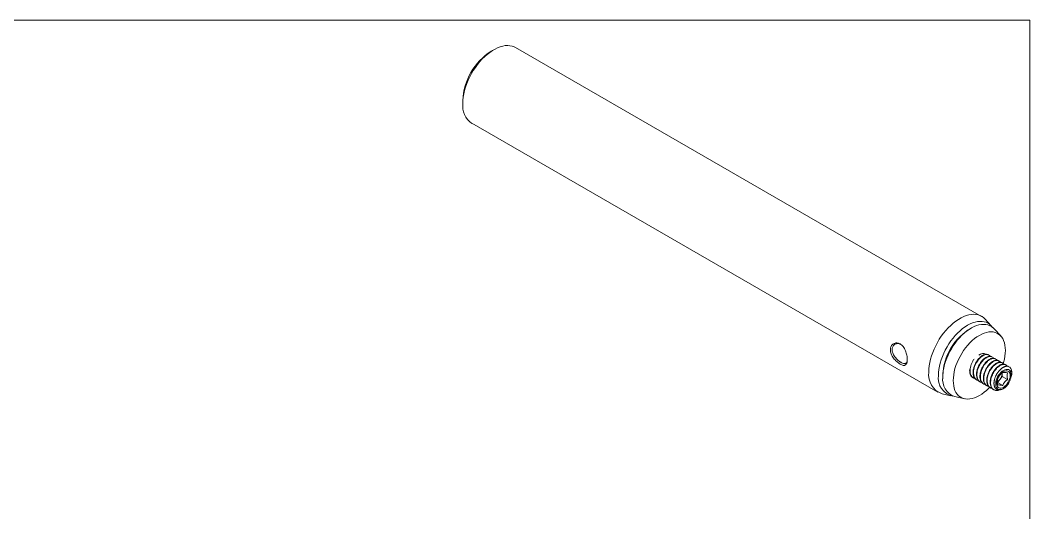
# Model space of a CAD drawing. Header units: millimetres. Extents: x 2 to 278, y 1 to 215.
# Drawn here: x 131.7 to 278, y 143.2 to 214.6 of the extents above; entities that cross this region are included whole.
import ezdxf

# ---------------------------------------------------------------- set-up
doc = ezdxf.new("R2010")
doc.units = ezdxf.units.MM

msp = doc.modelspace()

# ---------------------------------------------------------------- linework, layer by layer
at = {"color": 7, "linetype": 'Continuous', "lineweight": 18}
for p, q in [((1.58, 214.65), (277.99, 214.65)), ((277.99, 0.9), (277.99, 214.65)), ((271.01, 171.69), (203.49, 210.67)), ((200.32, 210.35), (199.97, 210.15)), ((195.84, 203.01), (195.84, 202.59)), ((197.16, 199.69), (264.67, 160.72)), ((272.41, 170.32), (271.51, 171.29)), ((269.73, 170.11), (269.51, 170.01)), ((273.78, 168.86), (272.81, 169.89)), ((272.06, 166.07), (272, 166.11)), ((272.56, 165.79), (272.5, 165.82)), ((273.05, 165.5), (272.99, 165.54)), ((273.55, 165.22), (273.49, 165.25)), ((274.04, 164.93), (273.98, 164.97)), ((274.54, 164.65), (274.48, 164.68)), ((274.86, 164.44), (274.97, 164.39)), ((265.37, 163.14), (265.38, 162.86)), ((265.38, 162.86), (265.4, 162.62)), ((269.75, 162.79), (269.82, 162.75)), ((270.25, 162.5), (270.31, 162.47)), ((273.65, 162.55), (273.3, 162.11)), ((274, 162.99), (273.65, 162.55)), ((274, 163.5), (274, 163.46)), ((274, 163.46), (274, 162.99)), ((274, 162.99), (274.78, 162.54)), ((275.13, 162.46), (274.95, 162.04)), ((270.74, 162.22), (270.81, 162.18)), ((271.24, 161.93), (271.3, 161.9)), ((271.73, 161.65), (271.8, 161.61)), ((272.23, 161.36), (272.29, 161.32)), ((272.72, 161.07), (272.79, 161.04)), ((273.3, 162.11), (274.07, 161.67)), ((265.27, 160.48), (266.56, 160.18)), ((267.13, 160.05), (268.51, 159.74))]:
    msp.add_line(p, q, dxfattribs=at)
at = {"color": 7, "linetype": 'Continuous', "lineweight": 18, "flags": 128}
for points in [[(203.49, 210.67), (203.29, 210.77), (202.99, 210.88), (202.67, 210.94), (202.34, 210.96), (202, 210.95), (201.64, 210.88), (201.27, 210.78), (200.89, 210.64), (200.52, 210.46), (200.14, 210.24), (199.76, 209.98), (199.38, 209.69), (199.01, 209.37), (198.65, 209.02), (198.31, 208.64), (197.98, 208.23), (197.66, 207.8), (197.36, 207.35), (197.09, 206.89), (196.84, 206.42), (196.61, 205.93), (196.41, 205.44), (196.24, 204.95), (196.1, 204.46), (195.99, 203.98), (195.91, 203.5), (195.86, 203.04), (195.84, 202.59)], [(271.51, 171.29), (271.33, 171.47), (271.07, 171.65), (270.8, 171.8), (270.5, 171.9), (270.19, 171.97), (269.86, 171.99), (269.51, 171.97), (269.15, 171.91), (268.78, 171.81), (268.41, 171.67), (268.03, 171.48), (267.65, 171.26), (267.27, 171.01), (266.89, 170.72), (266.53, 170.39), (266.17, 170.04), (265.82, 169.66), (265.49, 169.25), (265.17, 168.83), (264.88, 168.38), (264.6, 167.92), (264.35, 167.44), (264.13, 166.96), (263.93, 166.47), (263.76, 165.98), (263.61, 165.49), (263.5, 165), (263.42, 164.53), (263.37, 164.07), (263.36, 163.62)], [(272.6, 170.09), (272.41, 170.32), (272.19, 170.53), (271.94, 170.7), (271.67, 170.83), (271.38, 170.92), (271.07, 170.97), (270.75, 170.97), (270.41, 170.94), (270.06, 170.87), (269.7, 170.75), (269.34, 170.6), (268.97, 170.4), (268.6, 170.17), (268.24, 169.91), (267.88, 169.61), (267.53, 169.28), (267.19, 168.92), (266.87, 168.54), (266.56, 168.13), (266.27, 167.71), (266, 167.27), (265.75, 166.81), (265.53, 166.35), (265.33, 165.88), (265.16, 165.4), (265.02, 164.93), (264.91, 164.46), (264.83, 164.01), (264.78, 163.56), (264.77, 163.13)], [(272.81, 169.89), (272.68, 170.02), (272.45, 170.2), (272.19, 170.34), (271.91, 170.45), (271.61, 170.51), (271.3, 170.53), (270.97, 170.51), (270.62, 170.45), (270.27, 170.35), (269.92, 170.21), (269.56, 170.03), (269.2, 169.81), (268.84, 169.56), (268.48, 169.27), (268.14, 168.95), (267.8, 168.6), (267.48, 168.23), (267.17, 167.83), (266.88, 167.42), (266.62, 166.99), (266.37, 166.54), (266.15, 166.08), (265.95, 165.62), (265.78, 165.15), (265.64, 164.69), (265.53, 164.23), (265.45, 163.78), (265.4, 163.34), (265.39, 162.91)], [(274.15, 164.84), (274.2, 165.02), (274.31, 165.47), (274.39, 165.91), (274.44, 166.34), (274.46, 166.75), (274.44, 167.14), (274.39, 167.51), (274.31, 167.86), (274.2, 168.18), (274.06, 168.47), (273.89, 168.72), (273.69, 168.94), (273.47, 169.12), (273.22, 169.26), (272.96, 169.37), (272.67, 169.43), (272.36, 169.45), (272.04, 169.43), (271.71, 169.36), (271.37, 169.26), (271.03, 169.11), (270.68, 168.93), (270.33, 168.71), (269.98, 168.46), (269.64, 168.17), (269.31, 167.85), (268.99, 167.5), (268.69, 167.13), (268.4, 166.73), (268.13, 166.32), (267.88, 165.89), (267.66, 165.46), (267.46, 165.01), (267.29, 164.56), (267.15, 164.11), (267.04, 163.66), (266.96, 163.22), (266.91, 162.8), (266.9, 162.38), (266.9, 162.38)], [(274.95, 162.04), (274.8, 161.82), (274.64, 161.61), (274.45, 161.44), (274.27, 161.29), (274.07, 161.18), (273.89, 161.11), (273.7, 161.08), (273.54, 161.1), (273.39, 161.15), (273.26, 161.25), (273.17, 161.38), (273.09, 161.55), (273.06, 161.74), (273.05, 161.96), (273.07, 162.19), (273.13, 162.44), (273.22, 162.68), (273.33, 162.93), (273.47, 163.16), (273.63, 163.37), (273.81, 163.56), (273.99, 163.73), (274.19, 163.85), (274.38, 163.94), (274.56, 163.99), (274.74, 164), (274.89, 163.97), (275.03, 163.9), (275.15, 163.78)], [(266.9, 162.38), (266.91, 161.99), (266.96, 161.62), (267.04, 161.27), (267.15, 160.95), (267.29, 160.67), (267.46, 160.41), (267.66, 160.19), (267.88, 160.01), (268.13, 159.87), (268.4, 159.77), (268.69, 159.71), (268.99, 159.69), (269.31, 159.71), (269.64, 159.77), (269.98, 159.87), (270.33, 160.02), (270.68, 160.2), (271.03, 160.42), (271.37, 160.68), (271.71, 160.96), (272.04, 161.28), (272.16, 161.4)], [(273.69, 161.29), (273.55, 161.32), (273.42, 161.4), (273.32, 161.52), (273.25, 161.67), (273.21, 161.85), (273.21, 162.05), (273.23, 162.27), (273.29, 162.5), (273.38, 162.74), (273.5, 162.96), (273.64, 163.17), (273.8, 163.36), (273.97, 163.52), (274.15, 163.65), (274.33, 163.74), (274.5, 163.79), (274.67, 163.8), (274.81, 163.76), (274.94, 163.69), (275.04, 163.57), (275.11, 163.42), (275.15, 163.24), (275.15, 163.04), (275.12, 162.82), (275.06, 162.59), (274.97, 162.35), (274.86, 162.13), (274.72, 161.92), (274.56, 161.73), (274.39, 161.57), (274.21, 161.44), (274.03, 161.35), (273.86, 161.3), (273.69, 161.29)]]:
    msp.add_lwpolyline(points, dxfattribs=at)
at = {"color": 7, "linetype": 'Continuous', "lineweight": 18}
for centre, radius, start, end in [((204.75, 202.62), 8.92, 122.4768, 177.5286), ((198.98, 202.26), 3.16, 174.0409, 234.647), ((273.69, 162.81), 8.32, 120.166, 177.7373), ((271.22, 165.35), 0.952, 61.4805, 131.6462), ((274.51, 163.64), 0.875, 359.3835, 66.3345), ((266.19, 163.19), 2.86, 171.4483, 251.3511), ((267.35, 162.71), 2.62, 170.7646, 259.1561), ((267.95, 162.51), 2.59, 171.1571, 251.6422), ((272.65, 163.32), 1.26, 300.3648, 322.3987), ((272.47, 163.53), 1.53, 320.2279, 357.3607)]:
    msp.add_arc(centre, radius, start, end, dxfattribs=at)
for points, knots in [([(257.79, 166.83), (257.79, 166.93), (257.81, 167.12), (257.9, 167.36), (258.04, 167.57), (258.23, 167.72), (258.46, 167.82), (258.7, 167.85), (258.95, 167.81), (259.2, 167.7), (259.43, 167.53), (259.64, 167.31), (259.82, 167.03), (259.97, 166.71), (260.09, 166.38), (260.18, 166.05), (260.22, 165.72), (260.24, 165.42), (260.22, 165.14), (260.18, 164.92), (260.09, 164.75), (259.97, 164.64), (259.82, 164.58), (259.64, 164.58), (259.43, 164.65), (259.19, 164.77), (258.95, 164.93), (258.7, 165.13), (258.45, 165.37), (258.23, 165.64), (258.04, 165.94), (257.9, 166.24), (257.81, 166.54), (257.79, 166.73), (257.79, 166.83)], [0, 0, 0, 0, 0.032206, 0.063214, 0.094215, 0.126403, 0.158491, 0.188893, 0.218934, 0.24999, 0.281027, 0.311086, 0.341545, 0.37373, 0.405856, 0.436822, 0.467824, 0.500108, 0.532296, 0.563272, 0.594233, 0.626377, 0.658508, 0.688949, 0.719019, 0.750087, 0.781086, 0.811122, 0.841579, 0.873786, 0.905925, 0.936877, 0.967838, 1, 1, 1, 1]), ([(259.26, 167.64), (259.22, 167.66), (259.12, 167.71), (258.92, 167.75), (258.68, 167.74), (258.45, 167.65), (258.25, 167.49), (258.12, 167.29), (258.05, 167.08), (258.04, 166.93), (258.04, 166.86)], [0, 0, 0, 0, 0.060547, 0.181966, 0.321002, 0.47778, 0.632417, 0.770897, 0.893356, 1, 1, 1, 1]), ([(258.04, 166.86), (258.04, 166.79), (258.05, 166.64), (258.12, 166.38), (258.25, 166.1), (258.44, 165.8), (258.68, 165.52), (258.93, 165.29), (259.11, 165.15), (259.23, 165.08), (259.28, 165.05), (259.33, 165.02), (259.38, 164.99), (259.5, 164.93), (259.67, 164.85), (259.88, 164.83), (260.04, 164.88), (260.16, 164.97), (260.2, 165.08), (260.21, 165.12)], [0, 0, 0, 0, 0.05882, 0.126246, 0.202392, 0.287332, 0.373813, 0.450505, 0.524838, 0.542335, 0.559009, 0.574864, 0.588385, 0.602459, 0.699191, 0.775871, 0.862302, 0.947395, 1, 1, 1, 1]), ([(270.05, 162.67), (270.04, 162.67), (269.91, 162.67), (269.7, 162.81), (269.47, 163.09), (269.35, 163.46), (269.33, 163.88), (269.38, 164.29), (269.5, 164.71), (269.68, 165.12), (269.82, 165.39), (269.92, 165.51), (269.92, 165.51)], [0, 0, 0, 0, 0.00848, 0.151259, 0.288679, 0.430644, 0.546497, 0.660984, 0.771381, 0.88298, 0.998098, 1, 1, 1, 1]), ([(270.25, 162.51), (270.23, 162.52), (270.18, 162.54), (270.11, 162.6), (270.03, 162.69), (269.95, 162.79), (269.89, 162.91), (269.84, 163.06), (269.79, 163.24), (269.77, 163.45), (269.77, 163.69), (269.8, 163.94), (269.85, 164.18), (269.92, 164.42), (270.01, 164.65), (270.12, 164.88), (270.27, 165.15), (270.47, 165.43), (270.72, 165.71), (270.98, 165.93), (271.2, 166.06), (271.38, 166.14), (271.55, 166.18), (271.74, 166.2), (271.9, 166.17), (271.98, 166.12), (272, 166.11)], [0, 0, 0, 0, 0.016162, 0.042963, 0.073208, 0.103453, 0.137721, 0.165306, 0.207775, 0.250244, 0.292713, 0.339345, 0.380714, 0.416818, 0.458664, 0.500033, 0.540927, 0.604574, 0.668217, 0.729998, 0.790419, 0.823268, 0.865364, 0.916699, 0.974066, 1, 1, 1, 1]), ([(270.55, 162.38), (270.54, 162.38), (270.4, 162.39), (270.2, 162.53), (269.97, 162.8), (269.85, 163.18), (269.82, 163.59), (269.87, 164), (269.99, 164.42), (270.17, 164.83), (270.42, 165.26), (270.75, 165.65), (271.12, 165.96), (271.5, 166.14), (271.82, 166.17), (272.07, 166.08), (272.21, 165.98), (272.25, 165.9), (272.25, 165.9)], [0, 0, 0, 0, 0.004714, 0.084084, 0.160474, 0.239391, 0.303793, 0.367436, 0.428804, 0.490842, 0.554835, 0.634995, 0.712468, 0.789819, 0.869944, 0.934805, 0.997697, 1, 1, 1, 1]), ([(270.75, 162.22), (270.73, 162.23), (270.68, 162.26), (270.6, 162.32), (270.52, 162.4), (270.45, 162.51), (270.39, 162.63), (270.33, 162.77), (270.29, 162.95), (270.27, 163.17), (270.27, 163.41), (270.3, 163.65), (270.35, 163.9), (270.42, 164.13), (270.51, 164.36), (270.62, 164.6), (270.77, 164.86), (270.97, 165.15), (271.21, 165.42), (271.47, 165.64), (271.69, 165.77), (271.88, 165.85), (272.05, 165.9), (272.24, 165.91), (272.39, 165.88), (272.47, 165.84), (272.5, 165.82)], [0, 0, 0, 0, 0.016162, 0.042963, 0.073208, 0.103453, 0.137721, 0.165306, 0.207775, 0.250244, 0.292713, 0.339345, 0.380714, 0.416818, 0.458664, 0.500033, 0.540927, 0.604574, 0.668217, 0.729998, 0.790419, 0.823268, 0.865364, 0.916699, 0.974066, 1, 1, 1, 1]), ([(271.04, 162.1), (271.03, 162.1), (270.9, 162.1), (270.69, 162.24), (270.46, 162.51), (270.34, 162.89), (270.32, 163.3), (270.37, 163.72), (270.49, 164.14), (270.67, 164.55), (270.92, 164.97), (271.24, 165.36), (271.62, 165.67), (271.99, 165.85), (272.32, 165.89), (272.57, 165.8), (272.71, 165.7), (272.75, 165.61), (272.75, 165.61)], [0, 0, 0, 0, 0.0047139, 0.0840836, 0.1604744, 0.2393913, 0.3037932, 0.3674359, 0.4288044, 0.4908416, 0.5548346, 0.634995, 0.7124685, 0.7898185, 0.8699438, 0.9348047, 0.997697, 1, 1, 1, 1]), ([(271.24, 161.94), (271.22, 161.95), (271.17, 161.97), (271.1, 162.03), (271.02, 162.12), (270.94, 162.22), (270.88, 162.34), (270.83, 162.49), (270.78, 162.66), (270.76, 162.88), (270.76, 163.12), (270.79, 163.37), (270.84, 163.61), (270.91, 163.84), (271, 164.08), (271.11, 164.31), (271.26, 164.58), (271.46, 164.86), (271.71, 165.14), (271.97, 165.35), (272.19, 165.49), (272.37, 165.57), (272.54, 165.61), (272.73, 165.62), (272.89, 165.6), (272.97, 165.55), (272.99, 165.54)], [0, 0, 0, 0, 0.0161619, 0.0429632, 0.0732076, 0.1034525, 0.1377213, 0.1653058, 0.207775, 0.2502442, 0.2927134, 0.3393452, 0.3807145, 0.4168185, 0.4586639, 0.5000332, 0.5409265, 0.6045744, 0.6682165, 0.7299979, 0.7904192, 0.8232675, 0.8653637, 0.9166989, 0.9740658, 1, 1, 1, 1]), ([(271.54, 161.81), (271.53, 161.81), (271.39, 161.81), (271.19, 161.95), (270.96, 162.23), (270.84, 162.6), (270.81, 163.02), (270.86, 163.43), (270.98, 163.85), (271.16, 164.26), (271.41, 164.69), (271.74, 165.08), (272.11, 165.39), (272.49, 165.56), (272.81, 165.6), (273.06, 165.51), (273.2, 165.41), (273.24, 165.33), (273.24, 165.33)], [0, 0, 0, 0, 0.004714, 0.084084, 0.160474, 0.239391, 0.303793, 0.367436, 0.428804, 0.490842, 0.554835, 0.634995, 0.712468, 0.789819, 0.869944, 0.934805, 0.997697, 1, 1, 1, 1]), ([(271.74, 161.65), (271.72, 161.66), (271.67, 161.68), (271.59, 161.75), (271.51, 161.83), (271.44, 161.94), (271.38, 162.06), (271.32, 162.2), (271.28, 162.38), (271.25, 162.6), (271.26, 162.83), (271.29, 163.08), (271.34, 163.32), (271.41, 163.56), (271.5, 163.79), (271.61, 164.03), (271.76, 164.29), (271.96, 164.58), (272.2, 164.85), (272.46, 165.07), (272.68, 165.2), (272.87, 165.28), (273.04, 165.33), (273.23, 165.34), (273.38, 165.31), (273.46, 165.26), (273.49, 165.25)], [0, 0, 0, 0, 0.0161619, 0.0429632, 0.0732076, 0.1034525, 0.1377213, 0.1653058, 0.207775, 0.2502442, 0.2927134, 0.3393452, 0.3807145, 0.4168185, 0.4586639, 0.5000332, 0.5409265, 0.6045744, 0.6682165, 0.7299979, 0.7904192, 0.8232675, 0.8653637, 0.9166989, 0.9740658, 1, 1, 1, 1]), ([(272.03, 161.53), (272.02, 161.53), (271.89, 161.53), (271.68, 161.67), (271.45, 161.94), (271.33, 162.32), (271.31, 162.73), (271.36, 163.15), (271.48, 163.56), (271.66, 163.98), (271.91, 164.4), (272.23, 164.79), (272.61, 165.1), (272.98, 165.28), (273.31, 165.32), (273.56, 165.22), (273.7, 165.13), (273.74, 165.04), (273.74, 165.04)], [0, 0, 0, 0, 0.0047139, 0.0840836, 0.1604744, 0.2393913, 0.3037932, 0.3674359, 0.4288044, 0.4908416, 0.5548346, 0.634995, 0.7124685, 0.7898185, 0.8699438, 0.9348047, 0.997697, 1, 1, 1, 1]), ([(269.76, 162.79), (269.74, 162.8), (269.69, 162.83), (269.61, 162.89), (269.53, 162.97), (269.46, 163.08), (269.4, 163.2), (269.34, 163.35), (269.3, 163.52), (269.28, 163.74), (269.27, 163.93), (269.29, 164.06), (269.3, 164.1)], [0, 0, 0, 0, 0.051309, 0.136394, 0.232409, 0.328427, 0.437218, 0.524789, 0.659615, 0.79444, 0.929265, 1, 1, 1, 1]), ([(272.23, 161.36), (272.21, 161.37), (272.16, 161.4), (272.09, 161.46), (272.01, 161.55), (271.93, 161.65), (271.87, 161.77), (271.82, 161.92), (271.77, 162.09), (271.75, 162.31), (271.75, 162.55), (271.78, 162.8), (271.83, 163.04), (271.9, 163.27), (271.99, 163.5), (272.1, 163.74), (272.25, 164.01), (272.45, 164.29), (272.7, 164.57), (272.96, 164.78), (273.18, 164.91), (273.36, 164.99), (273.53, 165.04), (273.72, 165.05), (273.88, 165.03), (273.96, 164.98), (273.98, 164.96)], [0, 0, 0, 0, 0.016162, 0.042963, 0.073208, 0.103453, 0.137721, 0.165306, 0.207775, 0.250244, 0.292713, 0.339345, 0.380714, 0.416818, 0.458664, 0.500033, 0.540927, 0.604574, 0.668217, 0.729998, 0.790419, 0.823268, 0.865364, 0.916699, 0.974066, 1, 1, 1, 1]), ([(272.53, 161.24), (272.52, 161.24), (272.38, 161.24), (272.18, 161.38), (271.95, 161.66), (271.83, 162.03), (271.8, 162.45), (271.85, 162.86), (271.97, 163.28), (272.15, 163.69), (272.4, 164.12), (272.73, 164.51), (273.1, 164.81), (273.48, 164.99), (273.8, 165.03), (274.05, 164.94), (274.19, 164.84), (274.23, 164.76), (274.23, 164.75)], [0, 0, 0, 0, 0.004714, 0.084084, 0.160474, 0.239391, 0.303793, 0.367436, 0.428804, 0.490842, 0.554835, 0.634995, 0.712468, 0.789819, 0.869944, 0.934805, 0.997697, 1, 1, 1, 1]), ([(272.73, 161.08), (272.71, 161.09), (272.66, 161.11), (272.58, 161.18), (272.5, 161.26), (272.43, 161.37), (272.37, 161.48), (272.31, 161.63), (272.27, 161.81), (272.24, 162.02), (272.25, 162.26), (272.28, 162.51), (272.33, 162.75), (272.4, 162.99), (272.49, 163.22), (272.6, 163.45), (272.75, 163.72), (272.95, 164.01), (273.19, 164.28), (273.45, 164.5), (273.67, 164.63), (273.86, 164.71), (274.03, 164.75), (274.22, 164.77), (274.37, 164.74), (274.45, 164.69), (274.47, 164.68)], [0, 0, 0, 0, 0.016162, 0.042963, 0.073208, 0.103453, 0.137721, 0.165306, 0.207775, 0.250244, 0.292713, 0.339345, 0.380714, 0.416818, 0.458664, 0.500033, 0.540927, 0.604574, 0.668217, 0.729998, 0.790419, 0.823268, 0.865364, 0.916699, 0.974066, 1, 1, 1, 1]), ([(273.63, 161.02), (273.55, 160.99), (273.32, 160.91), (272.99, 160.93), (272.67, 161.09), (272.44, 161.37), (272.32, 161.75), (272.3, 162.16), (272.35, 162.57), (272.47, 162.99), (272.65, 163.41), (272.9, 163.83), (273.22, 164.22), (273.6, 164.53), (273.97, 164.71), (274.3, 164.75), (274.55, 164.65), (274.69, 164.55), (274.73, 164.47), (274.73, 164.46)], [0, 0, 0, 0, 0.041757, 0.113167, 0.183774, 0.25173, 0.321934, 0.379226, 0.435842, 0.490435, 0.545623, 0.602551, 0.673861, 0.742781, 0.811591, 0.88287, 0.94057, 0.996519, 1, 1, 1, 1]), ([(274.95, 162.04), (274.91, 161.96), (274.81, 161.81), (274.63, 161.6), (274.45, 161.42), (274.25, 161.26), (274.05, 161.14), (273.85, 161.06), (273.65, 161.02), (273.46, 161.01), (273.31, 161.05), (273.21, 161.1), (273.11, 161.16), (273.02, 161.24), (272.95, 161.35), (272.91, 161.43), (272.87, 161.53), (272.84, 161.63), (272.82, 161.74), (272.8, 161.86), (272.8, 161.98), (272.8, 162.11), (272.81, 162.25), (272.84, 162.39), (272.87, 162.52), (272.91, 162.66), (272.95, 162.81), (273.01, 162.95), (273.07, 163.09), (273.14, 163.22), (273.22, 163.36), (273.3, 163.49), (273.39, 163.62), (273.48, 163.74), (273.58, 163.86), (273.69, 163.96), (273.79, 164.06), (273.9, 164.15), (274.01, 164.23), (274.12, 164.3), (274.23, 164.35), (274.34, 164.4), (274.45, 164.43), (274.57, 164.46), (274.72, 164.47), (274.81, 164.45), (274.86, 164.44)], [0, 0, 0, 0, 0.032793, 0.066296, 0.09909, 0.132592, 0.165382, 0.198824, 0.232963, 0.267818, 0.302459, 0.320042, 0.337881, 0.37252, 0.390092, 0.4079, 0.425629, 0.443599, 0.461693, 0.480037, 0.498169, 0.516559, 0.53508, 0.553871, 0.572003, 0.59039, 0.608907, 0.627678, 0.646177, 0.664923, 0.683796, 0.702927, 0.721977, 0.741159, 0.760758, 0.780501, 0.799551, 0.81887, 0.838328, 0.858062, 0.877335, 0.896733, 0.916522, 0.936446, 0.968015, 1, 1, 1, 1]), ([(273.36, 162.67), (273.34, 162.6), (273.29, 162.46), (273.28, 162.22), (273.3, 161.97), (273.34, 161.81), (273.36, 161.73)], [0, 0, 0, 0, 0.269803, 0.548544, 0.771503, 1, 1, 1, 1]), ([(274.07, 163.55), (273.98, 163.49), (273.81, 163.36), (273.61, 163.13), (273.46, 162.9), (273.39, 162.75), (273.36, 162.67)], [0, 0, 0, 0, 0.269803, 0.548544, 0.771503, 1, 1, 1, 1]), ([(274.78, 163.49), (274.74, 163.5), (274.63, 163.52), (274.45, 163.55), (274.23, 163.58), (274.13, 163.56), (274.07, 163.55)], [0, 0, 0, 0, 0.110035, 0.356354, 0.611029, 1, 1, 1, 1]), ([(274.07, 161.67), (274.11, 161.76), (274.19, 161.94), (274.36, 162.18), (274.56, 162.38), (274.7, 162.49), (274.78, 162.54)], [0, 0, 0, 0, 0.269803, 0.548544, 0.771503, 1, 1, 1, 1]), ([(274.78, 162.54), (274.75, 162.64), (274.71, 162.84), (274.69, 163.09), (274.72, 163.31), (274.76, 163.43), (274.78, 163.49)], [0, 0, 0, 0, 0.269803, 0.548544, 0.771503, 1, 1, 1, 1]), ([(275.24, 163.47), (275.25, 163.43), (275.26, 163.35), (275.27, 163.21), (275.27, 163.06), (275.25, 162.91), (275.23, 162.78), (275.19, 162.63), (275.15, 162.53), (275.13, 162.46)], [0, 0, 0, 0, 0.146202, 0.292404, 0.438606, 0.584808, 0.73101, 0.804023, 1, 1, 1, 1]), ([(275.15, 163.78), (275.15, 163.76), (275.2, 163.67), (275.22, 163.56), (275.24, 163.47)], [0, 0, 0, 0, 0.196239, 1, 1, 1, 1]), ([(275.39, 163.63), (275.37, 163.66), (275.34, 163.73), (275.26, 163.78), (275.18, 163.78), (275.15, 163.78)], [0, 0, 0, 0, 0.313164, 0.652326, 1, 1, 1, 1]), ([(275.39, 163.63), (275.39, 163.52), (275.38, 163.29), (275.31, 162.98), (275.24, 162.79), (275.21, 162.73)], [0, 0, 0, 0, 0.409966, 0.814569, 1, 1, 1, 1]), ([(273.36, 161.73), (273.42, 161.74), (273.52, 161.75), (273.74, 161.73), (273.92, 161.7), (274.03, 161.67), (274.07, 161.67)], [0, 0, 0, 0, 0.388967, 0.634719, 0.889966, 1, 1, 1, 1])]:
    msp.add_open_spline(points, degree=3, knots=knots, dxfattribs=at)

doc.saveas('drawing.dxf')
